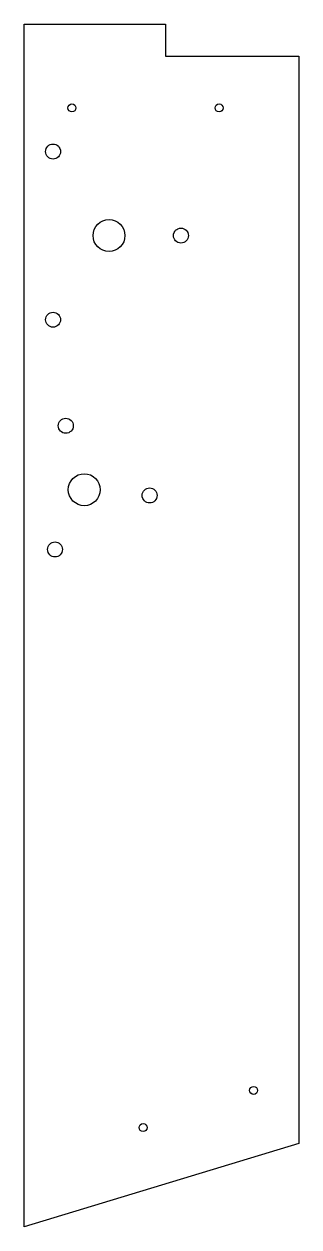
# Model space of a CAD drawing. Header units: inches. Extents: x -4.3 to 0, y -18.3 to 0.5.
import ezdxf

# ---------------------------------------------------------------- set-up
doc = ezdxf.new("R2010")
doc.units = ezdxf.units.IN
doc.layers.get('0').update_dxf_attribs({"linetype": 'CONTINUOUS'})

msp = doc.modelspace()

# ---------------------------------------------------------------- linework, layer by layer
msp.add_lwpolyline([(-2.087, 0), (0, 0), (0, -16.976), (-4.303, -18.278), (-4.303, 0.5), (-2.087, 0.5)], close=True)
for centre, radius in [((-3.553, -0.81), 0.0625), ((-1.25, -0.81), 0.0625), ((-3.848, -1.49), 0.117), ((-2.973, -2.802), 0.25), ((-1.848, -2.802), 0.117), ((-3.848, -4.115), 0.117), ((-3.649, -5.771), 0.117), ((-3.36, -6.769), 0.25), ((-2.337, -6.859), 0.117), ((-3.818, -7.702), 0.117), ((-0.711, -16.147), 0.0625), ((-2.439, -16.728), 0.0625)]:
    msp.add_circle(centre, radius)

doc.saveas('drawing.dxf')
